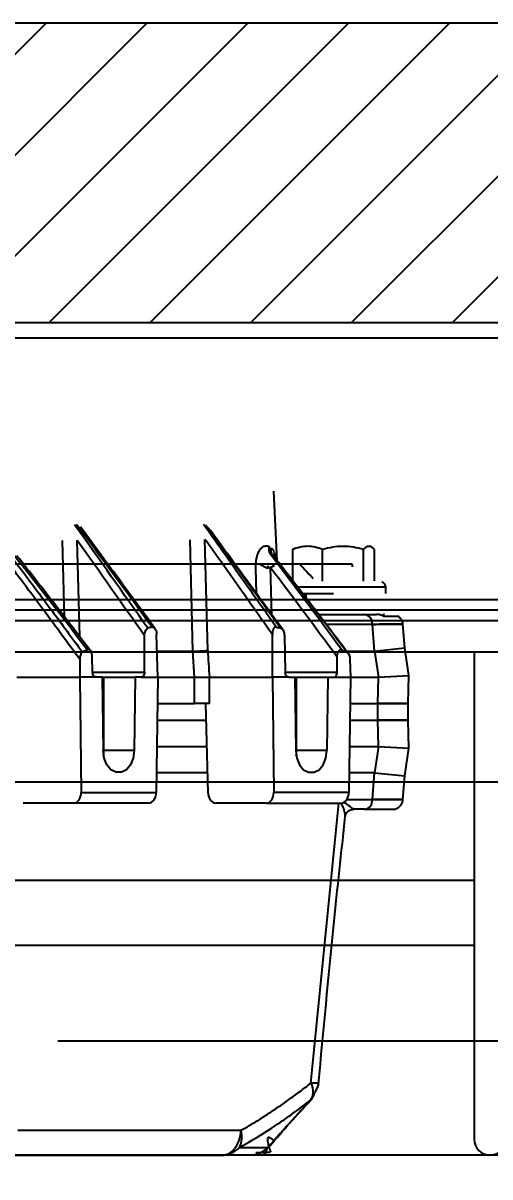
# Model space of a CAD drawing. Header units: millimetres. Extents: x 54215 to 67697, y 23496 to 56611.
# Drawn here: x 55656.4 to 55662.64, y 28492.49 to 28507.91 of the extents above; entities that cross this region are included whole.
import ezdxf
from ezdxf import colors
from ezdxf.entities.mleader import LeaderData, LeaderLine
from ezdxf.math import Vec2, Vec3

# ---------------------------------------------------------------- set-up
doc = ezdxf.new("R2010")
doc.units = ezdxf.units.MM
doc.linetypes.add('DASHED2', pattern=[9.525, 6.35, -3.175])
doc.styles.get("Standard").update_dxf_attribs({"font": 'arial.ttf'})

msp = doc.modelspace()

# ---------------------------------------------------------------- hatches: boundary and pattern name
at = {"true_color": 0x2776bb}
h = msp.add_hatch(dxfattribs=at)
h.set_pattern_fill('ANSI31', color=152, scale=0.3)
h.set_pattern_definition([(45, (51620.5892, 24081.1535), (-0.67351921, 0.67351921), [])])
h.paths.add_polyline_path([(55682.815, 28503.913), (55682.815, 28482.413), (55686.815, 28482.413), (55686.815, 28507.913), (55621.815, 28507.913), (55621.815, 28482.413), (55625.815, 28482.413), (55625.815, 28503.913)])

# ---------------------------------------------------------------- linework, layer by layer
at = {"color": 241, "lineweight": 15, "true_color": 0xf7abae}
msp.add_line((55614.173, 28507.913), (55695.173, 28507.913), dxfattribs=at)
at = {"color": 231, "lineweight": 15, "true_color": 0xff62c6}
msp.add_line((55614.173, 28503.913), (55695.173, 28503.913), dxfattribs=at)
at = {"color": 143, "true_color": 0x7aafdf}
for p, q in [((55659.796, 28500.728), (55659.751, 28501.656)), ((55656.951, 28499.98), (55656.926, 28500.999)), ((55657.156, 28499.713), (55657.124, 28501.004)), ((55658.669, 28499.521), (55658.632, 28501.008)), ((55658.866, 28499.529), (55658.83, 28501.013)), ((55660.001, 28500.877), (55660.04, 28500.899)), ((55660.001, 28500.877), (55660.001, 28500.462)), ((55660.402, 28500.457), (55660.402, 28500.877)), ((55660.948, 28500.457), (55660.948, 28500.877)), ((55661.095, 28500.461), (55661.095, 28500.877)), ((55660.797, 28500.684), (55647.034, 28500.684)), ((55659.658, 28500.627), (55659.555, 28500.684)), ((55659.517, 28500.29), (55659.509, 28500.633)), ((55659.722, 28500.009), (55659.707, 28500.638)), ((55661.248, 28500.373), (55660.065, 28500.373)), ((55661.248, 28500.291), (55661.248, 28500.373)), ((55672.675, 28500.207), (55635.155, 28500.207)), ((55660.133, 28500.291), (55660.18, 28500.291)), ((55660.18, 28500.23), (55660.18, 28500.291)), ((55660.18, 28500.291), (55660.548, 28500.291)), ((55672.675, 28500.067), (55635.155, 28500.067)), ((55672.815, 28499.927), (55635.015, 28499.927)), ((55672.815, 28499.927), (55635.015, 28499.927)), ((55660.348, 28500.011), (55660.966, 28500.011)), ((55658.198, 28499.171), (55658.184, 28499.743)), ((55659.73, 28499.171), (55659.73, 28499.743)), ((55661.065, 28499.878), (55660.449, 28499.878)), ((55661.065, 28499.878), (55661.091, 28499.521)), ((55661.498, 28499.566), (55661.474, 28499.881)), ((55658.023, 28499.239), (55658.023, 28499.728)), ((55659.891, 28499.728), (55659.903, 28499.239)), ((55666.943, 28499.507), (55640.887, 28499.507)), ((55657.329, 28499.239), (55657.324, 28499.444)), ((55658.189, 28499.521), (55658.669, 28499.521)), ((55658.69, 28499.171), (55658.669, 28499.521)), ((55660.597, 28499.239), (55660.597, 28499.444)), ((55660.721, 28499.521), (55661.091, 28499.521)), ((55661.095, 28499.521), (55661.498, 28499.566)), ((55661.095, 28499.521), (55661.147, 28499.171)), ((55661.553, 28499.196), (55661.498, 28499.566)), ((55662.427, 28499.507), (55662.427, 28492.997)), ((55657.156, 28499.412), (55657.156, 28499.171)), ((55660.766, 28499.412), (55660.772, 28499.171)), ((55656.315, 28499.171), (55657.156, 28499.171)), ((55657.379, 28499.171), (55657.156, 28499.171)), ((55657.156, 28499.171), (55657.175, 28497.631)), ((55657.329, 28499.239), (55658.023, 28499.239)), ((55657.457, 28499.171), (55657.379, 28499.171)), ((55657.457, 28499.171), (55657.469, 28498.191)), ((55657.457, 28499.171), (55657.48, 28499.171)), ((55657.48, 28499.171), (55657.897, 28499.171)), ((55657.48, 28498.608), (55657.48, 28499.171)), ((55657.897, 28499.171), (55657.885, 28498.191)), ((55657.975, 28499.171), (55657.897, 28499.171)), ((55657.975, 28499.171), (55658.198, 28499.171)), ((55658.198, 28499.171), (55658.179, 28497.631)), ((55658.198, 28499.171), (55658.69, 28499.171)), ((55658.69, 28498.821), (55658.69, 28499.171)), ((55658.888, 28499.171), (55659.73, 28499.171)), ((55659.73, 28499.171), (55659.749, 28497.631)), ((55659.953, 28499.171), (55659.73, 28499.171)), ((55659.903, 28499.239), (55660.597, 28499.239)), ((55659.953, 28499.171), (55660.031, 28499.171)), ((55660.031, 28499.171), (55660.043, 28498.191)), ((55660.031, 28499.171), (55660.054, 28499.171)), ((55660.054, 28499.171), (55660.471, 28499.171)), ((55660.054, 28498.608), (55660.054, 28499.171)), ((55660.471, 28499.171), (55660.459, 28498.191)), ((55660.471, 28499.171), (55660.549, 28499.171)), ((55660.549, 28499.171), (55660.772, 28499.171)), ((55660.772, 28499.171), (55660.753, 28497.631)), ((55660.772, 28499.171), (55661.142, 28499.171)), ((55661.142, 28499.171), (55661.133, 28498.821)), ((55661.147, 28499.171), (55661.553, 28499.196)), ((55661.543, 28498.821), (55661.553, 28499.196)), ((55658.194, 28498.821), (55658.69, 28498.821)), ((55658.872, 28497.628), (55658.843, 28498.821)), ((55660.768, 28498.821), (55661.133, 28498.821)), ((55661.133, 28498.821), (55661.133, 28498.597)), ((55661.543, 28498.597), (55661.543, 28498.821)), ((55657.464, 28498.621), (55657.48, 28498.608)), ((55657.48, 28498.191), (55657.48, 28498.608)), ((55658.191, 28498.597), (55658.849, 28498.597)), ((55660.054, 28498.608), (55660.038, 28498.621)), ((55660.054, 28498.191), (55660.054, 28498.608)), ((55660.765, 28498.597), (55661.133, 28498.597)), ((55661.133, 28498.597), (55661.142, 28498.247)), ((55661.553, 28498.222), (55661.543, 28498.597)), ((55657.48, 28498.486), (55657.465, 28498.486)), ((55660.039, 28498.486), (55660.054, 28498.486)), ((55657.885, 28498.191), (55657.48, 28498.191)), ((55658.187, 28498.247), (55658.857, 28498.247)), ((55660.459, 28498.191), (55660.054, 28498.191)), ((55660.761, 28498.247), (55661.142, 28498.247)), ((55661.147, 28498.246), (55661.095, 28497.896)), ((55661.147, 28498.246), (55661.553, 28498.222)), ((55661.498, 28497.852), (55661.553, 28498.222)), ((55658.182, 28497.897), (55658.866, 28497.897)), ((55660.756, 28497.897), (55661.091, 28497.897)), ((55661.091, 28497.897), (55661.065, 28497.539)), ((55661.095, 28497.896), (55661.498, 28497.852)), ((55672.395, 28497.771), (55635.435, 28497.771)), ((55661.474, 28497.536), (55661.498, 28497.852)), ((55657.175, 28497.631), (55658.179, 28497.631)), ((55660.753, 28497.631), (55659.749, 28497.631)), ((55657.078, 28497.491), (55656.399, 28497.491)), ((55658.078, 28497.491), (55657.078, 28497.491)), ((55659.651, 28497.491), (55658.973, 28497.491)), ((55659.651, 28497.491), (55660.652, 28497.491)), ((55660.246, 28493.749), (55660.62, 28497.491)), ((55660.728, 28497.539), (55661.065, 28497.539)), ((55660.795, 28497.403), (55660.815, 28497.407)), ((55660.966, 28497.407), (55660.815, 28497.407)), ((55661.042, 28496.455), (55645.403, 28496.455)), ((55662.427, 28496.455), (55661.042, 28496.455)), ((55661.021, 28495.587), (55645.403, 28495.587)), ((55662.427, 28495.587), (55661.021, 28495.587)), ((55656.33, 28493.118), (55659.311, 28493.118)), ((55659.291, 28492.889), (55659.674, 28492.889)), ((55659.655, 28492.855), (55659.636, 28492.855)), ((55659.655, 28492.855), (55659.656, 28492.871)), ((55671.958, 28492.787), (55652.31, 28492.787)), ((55656.083, 28492.787), (55659.064, 28492.787))]:
    msp.add_line(p, q, dxfattribs=at)
at = {"color": 231, "lineweight": 15, "true_color": 0xff62c6}
msp.add_lwpolyline([(55614.173, 28507.913), (55695.173, 28507.913), (55695.173, 28503.913), (55614.173, 28503.913)], close=True, dxfattribs=at)
at = {"color": 152, "true_color": 0x2776bb}
for points in [[(55621.815, 28482.413), (55686.815, 28482.413), (55686.815, 28507.913), (55621.815, 28507.913)], [(55682.815, 28482.413), (55625.815, 28482.413), (55625.815, 28503.913), (55682.815, 28503.913)]]:
    msp.add_lwpolyline(points, close=True, dxfattribs=at)
at = {"color": 143, "true_color": 0x7aafdf}
msp.add_lwpolyline([(55630.415, 28503.707), (55677.415, 28503.707), (55677.415, 28489.707), (55630.415, 28489.707)], close=True, dxfattribs=at)
at = {"color": 143, "true_color": 0x7aafdf, "flags": 128}
for points in [[(55659.749, 28500.654), (55659.746, 28500.671), (55659.742, 28500.684)], [(55659.75, 28500.654), (55659.748, 28500.673), (55659.747, 28500.684)], [(55657.885, 28498.191), (55657.872, 28498.09), (55657.836, 28498.002), (55657.781, 28497.936), (55657.713, 28497.901), (55657.641, 28497.901), (55657.573, 28497.936), (55657.518, 28498.002), (55657.482, 28498.09), (55657.469, 28498.191)], [(55660.043, 28498.191), (55660.055, 28498.09), (55660.092, 28498.002), (55660.147, 28497.936), (55660.215, 28497.901), (55660.287, 28497.901), (55660.355, 28497.936), (55660.41, 28498.002), (55660.446, 28498.09), (55660.459, 28498.191)], [(55660.24, 28493.519), (55660.253, 28493.528), (55660.256, 28493.532)], [(55659.676, 28492.89), (55659.696, 28492.908), (55659.704, 28492.918)]]:
    msp.add_lwpolyline(points, dxfattribs=at)
at = {"color": 254, "linetype": 'DASHED2', "true_color": 0xfeeab9}
msp.add_lwpolyline([(55637.815, 28494.313), (55670.815, 28494.313), (55670.815, 28480.313), (55637.815, 28480.313)], close=True, dxfattribs=at)
at = {"color": 143, "true_color": 0x7aafdf}
for centre, radius, start, end in [((55659.811, 28500.878), 0.124, 162.6264, 206.2514), ((55661.178, 28500.373), 0.07, 0, 78.6901), ((55660.943, 28499.89), 0.123, 354.2118, 79.1705), ((55660.943, 28497.527), 0.123, 280.8295, 5.7882), ((55659.012, 28493.028), 0.312, 333.7295, 16.7605), ((55662.637, 28492.997), 0.21, 180, 0), ((55659.061, 28493.096), 0.309, 270.456, 317.9455), ((55659.43, 28493.129), 0.342, 270.0642, 315.4533), ((55659.585, 28492.857), 0.07, 270, 359)]:
    msp.add_arc(centre, radius, start, end, dxfattribs=at)
for centre, major_axis, ratio, start_param, end_param in [((55660.63, 28501.179), (-0.169, 0.747), 0.095063, 3.896327, 3.966422), ((55658.115, 28526.271), (-2.981, 26.75), 0.036604, 3.137514, 3.141578), ((55660.434, 28510.622), (-0.713, 11.452), 0.086127, 3.13623, 3.141511), ((55657.272, 28498.191), (-0.007, 0.294), 0.706891, 4.45385, 4.694946), ((55659.846, 28498.191), (-0.007, 0.294), 0.706891, 4.45385, 4.694946), ((55660.434, 28486.795), (0.713, 11.452), 0.086127, 0.000081, 0.005362), ((55658.115, 28471.146), (2.981, 26.75), 0.036604, 0.000015, 0.004079), ((55657.076, 28497.631), (-0.003, 0.14), 0.706891, 3.12415, 4.694946), ((55658.08, 28497.631), (0.003, 0.14), 0.706891, 3.159035, 4.729832), ((55658.971, 28497.631), (-0.003, 0.14), 0.706891, 1.570807, 3.12415), ((55659.65, 28497.631), (-0.003, 0.14), 0.706891, 3.12415, 4.694946), ((55660.654, 28497.631), (0.003, 0.14), 0.706891, 3.159035, 4.729832)]:
    msp.add_ellipse(centre, major_axis=major_axis, ratio=ratio, start_param=start_param, end_param=end_param, dxfattribs=at)
for points in [[(55658.066, 28499.827), (55657.741, 28500.289), (55657.415, 28500.75), (55657.088, 28501.21)], [(55657.114, 28501.219), (55657.453, 28500.761), (55657.79, 28500.301), (55658.127, 28499.841)], [(55658.836, 28501.21), (55659.173, 28500.75), (55659.509, 28500.289), (55659.845, 28499.827)], [(55657.124, 28501.004), (55657.424, 28500.58), (55657.724, 28500.154), (55658.023, 28499.728)], [(55656.264, 28500.825), (55656.599, 28500.4), (55656.931, 28499.97), (55657.261, 28499.538)], [(55660.657, 28499.538), (55660.339, 28499.97), (55660.019, 28500.4), (55659.696, 28500.825)], [(55660.201, 28500.921), (55660.133, 28500.921), (55660.066, 28500.904), (55660.001, 28500.877)], [(55660.402, 28500.877), (55660.336, 28500.904), (55660.27, 28500.921), (55660.201, 28500.921)], [(55659.668, 28500.661), (55659.665, 28500.65), (55659.662, 28500.638), (55659.658, 28500.627)], [(55659.706, 28500.638), (55659.693, 28500.634), (55659.676, 28500.631), (55659.658, 28500.627)], [(55659.73, 28500.645), (55659.723, 28500.642), (55659.715, 28500.64), (55659.706, 28500.638)], [(55659.707, 28500.638), (55660.006, 28500.243), (55660.302, 28499.845), (55660.597, 28499.444)], [(55659.749, 28500.654), (55659.746, 28500.651), (55659.74, 28500.648), (55659.73, 28500.645)], [(55659.75, 28500.654), (55659.749, 28500.654), (55659.749, 28500.654), (55659.749, 28500.654)], [(55659.751, 28500.652), (55659.751, 28500.653), (55659.75, 28500.653), (55659.75, 28500.654)], [(55658.127, 28499.841), (55658.107, 28499.837), (55658.086, 28499.832), (55658.066, 28499.827)], [(55659.784, 28499.841), (55659.805, 28499.837), (55659.825, 28499.832), (55659.845, 28499.827)], [(55657.261, 28499.538), (55657.239, 28499.528), (55657.216, 28499.517), (55657.193, 28499.506)], [(55660.657, 28499.538), (55660.68, 28499.528), (55660.703, 28499.517), (55660.726, 28499.506)], [(55659.7, 28493.014), (55659.699, 28493.014), (55659.698, 28493.015), (55659.696, 28493.016)]]:
    msp.add_open_spline(points, degree=3, dxfattribs=at)
for points, knots in [([(55658.161, 28499.824), (55657.997, 28500.048), (55657.666, 28500.502), (55657.333, 28500.953), (55657.166, 28501.181)], [0, 0, 0, 0, 0.495965, 1, 1, 1, 1]), ([(55658.809, 28501.219), (55658.909, 28501.077), (55659.119, 28500.782), (55659.444, 28500.323), (55659.668, 28500.006), (55659.784, 28499.841)], [0, 0, 0, 0, 0.309628, 0.642961, 1, 1, 1, 1]), ([(55659.868, 28499.809), (55659.706, 28500.031), (55659.375, 28500.485), (55659.044, 28500.939), (55658.874, 28501.17)], [0, 0, 0, 0, 0.488521, 1, 1, 1, 1]), ([(55659.73, 28499.743), (55659.573, 28499.966), (55659.273, 28500.39), (55658.973, 28500.812), (55658.83, 28501.013)], [0, 0, 0, 0, 0.524475, 1, 1, 1, 1]), ([(55659.509, 28500.633), (55659.509, 28500.641), (55659.508, 28500.658), (55659.51, 28500.683), (55659.512, 28500.708), (55659.516, 28500.742), (55659.524, 28500.782), (55659.54, 28500.831), (55659.562, 28500.874), (55659.589, 28500.905), (55659.615, 28500.922), (55659.636, 28500.928), (55659.656, 28500.929), (55659.673, 28500.925), (55659.684, 28500.92), (55659.689, 28500.917)], [0, 0, 0, 0, 0.05565, 0.110638, 0.165162, 0.219426, 0.334901, 0.445156, 0.574215, 0.692943, 0.768664, 0.841974, 0.894115, 0.946334, 1, 1, 1, 1]), ([(55659.689, 28500.917), (55659.685, 28500.9), (55659.683, 28500.882), (55659.686, 28500.85), (55659.69, 28500.836), (55659.696, 28500.825)], [0, 0, 0, 0, 0.5, 0.5, 1, 1, 1, 1]), ([(55659.732, 28500.806), (55659.724, 28500.817), (55659.719, 28500.831), (55659.713, 28500.863), (55659.713, 28500.88), (55659.716, 28500.897)], [0, 0, 0, 0, 0.5, 0.5, 1, 1, 1, 1]), ([(55659.716, 28500.897), (55659.723, 28500.891), (55659.737, 28500.878), (55659.755, 28500.84), (55659.766, 28500.8), (55659.769, 28500.77), (55659.77, 28500.763)], [0, 0, 0, 0, 0.217564, 0.453208, 0.877509, 1, 1, 1, 1]), ([(55660.948, 28500.877), (55660.859, 28500.903), (55660.768, 28500.92), (55660.629, 28500.921), (55660.582, 28500.916), (55660.491, 28500.901), (55660.446, 28500.89), (55660.402, 28500.877)], [0, 0, 0, 0, 0.5, 0.5, 0.75, 0.75, 1, 1, 1, 1]), ([(55661.095, 28500.877), (55661.071, 28500.903), (55661.046, 28500.92), (55661.009, 28500.921), (55660.996, 28500.916), (55660.972, 28500.901), (55660.96, 28500.89), (55660.948, 28500.877)], [0, 0, 0, 0, 0.5, 0.5, 0.75, 0.75, 1, 1, 1, 1]), ([(55656.228, 28500.803), (55656.288, 28500.724), (55656.41, 28500.562), (55656.596, 28500.314), (55656.789, 28500.054), (55656.989, 28499.784), (55657.124, 28499.6), (55657.193, 28499.506)], [0, 0, 0, 0, 0.184526, 0.376783, 0.576778, 0.784517, 1, 1, 1, 1]), ([(55657.301, 28499.523), (55657.145, 28499.728), (55656.819, 28500.155), (55656.49, 28500.576), (55656.318, 28500.795)], [0, 0, 0, 0, 0.479846, 1, 1, 1, 1]), ([(55660.726, 28499.506), (55660.638, 28499.623), (55660.465, 28499.851), (55660.211, 28500.185), (55659.968, 28500.501), (55659.809, 28500.706), (55659.732, 28500.806)], [0, 0, 0, 0, 0.26818, 0.524235, 0.768171, 1, 1, 1, 1]), ([(55660.743, 28499.491), (55660.585, 28499.701), (55660.255, 28500.135), (55659.923, 28500.565), (55659.75, 28500.788)], [0, 0, 0, 0, 0.481407, 1, 1, 1, 1]), ([(55660.277, 28500.488), (55660.245, 28500.522), (55660.181, 28500.588), (55660.123, 28500.652), (55660.095, 28500.684)], [0, 0, 0, 0, 0.501815, 1, 1, 1, 1]), ([(55657.156, 28499.412), (55657.077, 28499.52), (55656.922, 28499.731), (55656.695, 28500.039), (55656.477, 28500.332), (55656.335, 28500.522), (55656.266, 28500.615)], [0, 0, 0, 0, 0.267315, 0.523086, 0.767313, 1, 1, 1, 1]), ([(55660.966, 28500.011), (55660.977, 28500.011), (55660.999, 28500.011), (55661.021, 28500.011), (55661.031, 28500.011)], [0, 0, 0, 0, 0.500025, 1, 1, 1, 1]), ([(55661.031, 28500.011), (55661.039, 28500.011), (55661.055, 28500.011), (55661.078, 28500.011), (55661.101, 28500.011), (55661.115, 28500.011), (55661.122, 28500.011)], [0, 0, 0, 0, 0.25014, 0.500039, 0.749919, 1, 1, 1, 1]), ([(55661.217, 28499.985), (55661.203, 28499.994), (55661.188, 28500), (55661.156, 28500.009), (55661.139, 28500.011), (55661.122, 28500.011)], [0, 0, 0, 0, 0.5, 0.5, 1, 1, 1, 1]), ([(55661.227, 28500.011), (55661.224, 28500.011), (55661.222, 28500.01), (55661.22, 28500.009), (55661.218, 28500.009), (55661.216, 28500.007), (55661.215, 28500.006), (55661.213, 28500.005), (55661.212, 28500.004), (55661.212, 28500.002), (55661.211, 28500.001), (55661.211, 28499.999), (55661.21, 28499.998), (55661.21, 28499.996), (55661.21, 28499.995), (55661.211, 28499.994), (55661.211, 28499.992), (55661.212, 28499.991), (55661.212, 28499.99), (55661.213, 28499.989), (55661.214, 28499.988), (55661.215, 28499.987), (55661.216, 28499.986), (55661.217, 28499.986), (55661.217, 28499.985)], [0, 0, 0, 0, 0.0000509059, 0.0000509059, 0.0000509059, 0.0000959823, 0.0000959823, 0.0000959823, 0.0001286769, 0.0001286769, 0.0001286769, 0.0001615992, 0.0001615992, 0.0001615992, 0.0001910605, 0.0001910605, 0.0001910605, 0.0002194908, 0.0002194908, 0.0002194908, 0.0002497717, 0.0002497717, 0.0002497717, 0.0002681743, 0.0002681743, 0.0002681743, 0.0002681743]), ([(55661.415, 28499.985), (55661.415, 28499.985), (55661.432, 28499.985), (55661.378, 28499.985), (55661.271, 28499.985), (55661.217, 28499.985)], [0, 0, 0, 0, 0.0002051, 0.500068, 1, 1, 1, 1]), ([(55661.474, 28499.881), (55661.473, 28499.891), (55661.47, 28499.911), (55661.458, 28499.94), (55661.44, 28499.966), (55661.422, 28499.978), (55661.414, 28499.984)], [0, 0, 0, 0, 0.2532085, 0.4691221, 0.7621439, 1, 1, 1, 1]), ([(55658.023, 28499.728), (55658.023, 28499.739), (55658.024, 28499.749), (55658.027, 28499.769), (55658.03, 28499.779), (55658.037, 28499.797), (55658.041, 28499.806), (55658.052, 28499.82), (55658.059, 28499.825), (55658.066, 28499.827)], [0, 0, 0, 0, 0.25, 0.25, 0.5, 0.5, 0.75, 0.75, 1, 1, 1, 1]), ([(55658.127, 28499.841), (55658.135, 28499.843), (55658.144, 28499.841), (55658.159, 28499.829), (55658.165, 28499.82), (55658.174, 28499.8), (55658.178, 28499.789), (55658.182, 28499.767), (55658.184, 28499.755), (55658.184, 28499.743)], [0, 0, 0, 0, 0.25, 0.25, 0.5, 0.5, 0.75, 0.75, 1, 1, 1, 1]), ([(55659.784, 28499.841), (55659.776, 28499.843), (55659.767, 28499.841), (55659.753, 28499.829), (55659.747, 28499.82), (55659.738, 28499.8), (55659.735, 28499.789), (55659.731, 28499.767), (55659.73, 28499.755), (55659.73, 28499.743)], [0, 0, 0, 0, 0.25, 0.25, 0.5, 0.5, 0.75, 0.75, 1, 1, 1, 1]), ([(55659.845, 28499.827), (55659.853, 28499.825), (55659.859, 28499.82), (55659.871, 28499.806), (55659.875, 28499.798), (55659.886, 28499.77), (55659.89, 28499.749), (55659.891, 28499.728)], [0, 0, 0, 0, 0.25, 0.25, 0.5, 0.5, 1, 1, 1, 1]), ([(55661.474, 28499.881), (55661.474, 28499.881), (55661.438, 28499.881), (55661.298, 28499.88), (55661.194, 28499.879), (55661.065, 28499.878)], [0, 0, 0, 0, 0.5, 0.5, 1, 1, 1, 1]), ([(55661.065, 28499.878), (55661.194, 28499.879), (55661.298, 28499.88), (55661.438, 28499.881), (55661.474, 28499.881), (55661.474, 28499.881)], [0, 0, 0, 0, 0.5, 0.5, 1, 1, 1, 1]), ([(55657.193, 28499.506), (55657.18, 28499.5), (55657.171, 28499.485), (55657.159, 28499.451), (55657.156, 28499.431), (55657.156, 28499.412)], [0, 0, 0, 0, 0.5, 0.5, 1, 1, 1, 1]), ([(55657.324, 28499.444), (55657.323, 28499.457), (55657.322, 28499.469), (55657.317, 28499.492), (55657.313, 28499.504), (55657.302, 28499.523), (55657.295, 28499.532), (55657.279, 28499.541), (55657.27, 28499.542), (55657.261, 28499.538)], [0, 0, 0, 0, 0.25, 0.25, 0.5, 0.5, 0.75, 0.75, 1, 1, 1, 1]), ([(55658.669, 28499.521), (55658.68, 28499.521), (55658.695, 28499.521), (55658.729, 28499.521), (55658.748, 28499.522), (55658.787, 28499.523), (55658.806, 28499.524), (55658.84, 28499.527), (55658.855, 28499.528), (55658.866, 28499.529)], [0, 0, 0, 0, 0.25, 0.25, 0.5, 0.5, 0.75, 0.75, 1, 1, 1, 1]), ([(55658.866, 28499.529), (55658.87, 28499.471), (55658.877, 28499.351), (55658.885, 28499.232), (55658.888, 28499.171)], [0, 0, 0, 0, 0.487567, 1, 1, 1, 1]), ([(55660.597, 28499.444), (55660.597, 28499.457), (55660.598, 28499.469), (55660.603, 28499.492), (55660.607, 28499.504), (55660.617, 28499.523), (55660.624, 28499.532), (55660.64, 28499.541), (55660.649, 28499.542), (55660.657, 28499.538)], [0, 0, 0, 0, 0.25, 0.25, 0.5, 0.5, 0.75, 0.75, 1, 1, 1, 1]), ([(55660.726, 28499.506), (55660.739, 28499.5), (55660.749, 28499.485), (55660.762, 28499.451), (55660.766, 28499.431), (55660.766, 28499.412)], [0, 0, 0, 0, 0.5, 0.5, 1, 1, 1, 1]), ([(55657.379, 28499.171), (55657.366, 28499.171), (55657.353, 28499.178), (55657.335, 28499.203), (55657.329, 28499.221), (55657.329, 28499.239)], [0, 0, 0, 0, 0.5, 0.5, 1, 1, 1, 1]), ([(55658.023, 28499.239), (55658.023, 28499.221), (55658.018, 28499.203), (55658, 28499.178), (55657.988, 28499.171), (55657.975, 28499.171)], [0, 0, 0, 0, 0.5, 0.5, 1, 1, 1, 1]), ([(55658.69, 28499.171), (55658.702, 28499.171), (55658.717, 28499.171), (55658.751, 28499.171), (55658.77, 28499.171), (55658.809, 28499.171), (55658.828, 28499.171), (55658.862, 28499.171), (55658.877, 28499.171), (55658.888, 28499.171)], [0, 0, 0, 0, 0.25, 0.25, 0.5, 0.5, 0.75, 0.75, 1, 1, 1, 1]), ([(55658.888, 28498.821), (55658.888, 28498.879), (55658.888, 28498.966), (55658.888, 28499.069), (55658.888, 28499.12), (55658.888, 28499.141), (55658.888, 28499.156), (55658.888, 28499.163), (55658.888, 28499.171)], [0, 0, 0, 0, 0.5, 0.75, 0.875, 0.9375, 0.9375, 1, 1, 1, 1]), ([(55659.953, 28499.171), (55659.94, 28499.171), (55659.927, 28499.178), (55659.909, 28499.203), (55659.903, 28499.221), (55659.903, 28499.239)], [0, 0, 0, 0, 0.5, 0.5, 1, 1, 1, 1]), ([(55660.549, 28499.171), (55660.562, 28499.171), (55660.574, 28499.178), (55660.592, 28499.203), (55660.597, 28499.221), (55660.597, 28499.239)], [0, 0, 0, 0, 0.5, 0.5, 1, 1, 1, 1]), ([(55658.888, 28498.821), (55658.875, 28498.821), (55658.86, 28498.821), (55658.826, 28498.821), (55658.808, 28498.821), (55658.752, 28498.821), (55658.716, 28498.821), (55658.69, 28498.821)], [0, 0, 0, 0, 0.25, 0.25, 0.5, 0.5, 1, 1, 1, 1]), ([(55661.133, 28498.821), (55661.144, 28498.821), (55661.164, 28498.821), (55661.194, 28498.821), (55661.223, 28498.821), (55661.25, 28498.821), (55661.277, 28498.821), (55661.302, 28498.821), (55661.326, 28498.821), (55661.348, 28498.821), (55661.37, 28498.821), (55661.39, 28498.821), (55661.409, 28498.821), (55661.426, 28498.821), (55661.443, 28498.821), (55661.458, 28498.821), (55661.472, 28498.821), (55661.484, 28498.821), (55661.496, 28498.821), (55661.506, 28498.821), (55661.515, 28498.821), (55661.522, 28498.821), (55661.529, 28498.821), (55661.534, 28498.821), (55661.538, 28498.821), (55661.541, 28498.821), (55661.543, 28498.821), (55661.544, 28498.821), (55661.542, 28498.821), (55661.535, 28498.821), (55661.523, 28498.821), (55661.506, 28498.821), (55661.485, 28498.821), (55661.458, 28498.821), (55661.427, 28498.821), (55661.39, 28498.821), (55661.349, 28498.821), (55661.302, 28498.821), (55661.251, 28498.821), (55661.195, 28498.821), (55661.154, 28498.821), (55661.133, 28498.821)], [0, 0, 0, 0, 0.020246, 0.040412, 0.060496, 0.080498, 0.10042, 0.12026, 0.14002, 0.159698, 0.179294, 0.19881, 0.218245, 0.237598, 0.25687, 0.276061, 0.295171, 0.3142, 0.333148, 0.352014, 0.3708, 0.389504, 0.408128, 0.42667, 0.445131, 0.463511, 0.48181, 0.500029, 0.536542, 0.57338, 0.610541, 0.648027, 0.685838, 0.723972, 0.762431, 0.801214, 0.840322, 0.879755, 0.919512, 0.959593, 1, 1, 1, 1]), ([(55661.133, 28498.597), (55661.263, 28498.597), (55661.366, 28498.597), (55661.507, 28498.597), (55661.543, 28498.597), (55661.543, 28498.597), (55661.507, 28498.597), (55661.366, 28498.597), (55661.263, 28498.597), (55661.133, 28498.597)], [0, 0, 0, 0, 0.25, 0.25, 0.5, 0.5, 0.75, 0.75, 1, 1, 1, 1]), ([(55660.702, 28497.311), (55660.702, 28497.312), (55660.707, 28497.326), (55660.697, 28497.377), (55660.677, 28497.438), (55660.657, 28497.478), (55660.651, 28497.489)], [0, 0, 0, 0, 0.022044, 0.431232, 0.838674, 1, 1, 1, 1]), ([(55660.815, 28497.407), (55660.814, 28497.408), (55660.808, 28497.412), (55660.766, 28497.449), (55660.707, 28497.486), (55660.682, 28497.502)], [0, 0, 0, 0, 0.155324, 0.638168, 1, 1, 1, 1]), ([(55661.065, 28497.539), (55661.075, 28497.539), (55661.096, 28497.539), (55661.126, 28497.539), (55661.154, 28497.539), (55661.182, 28497.538), (55661.208, 28497.538), (55661.233, 28497.538), (55661.257, 28497.538), (55661.279, 28497.538), (55661.301, 28497.537), (55661.321, 28497.537), (55661.34, 28497.537), (55661.357, 28497.537), (55661.374, 28497.537), (55661.389, 28497.537), (55661.403, 28497.537), (55661.415, 28497.537), (55661.427, 28497.537), (55661.437, 28497.536), (55661.446, 28497.536), (55661.454, 28497.536), (55661.46, 28497.536), (55661.465, 28497.536), (55661.469, 28497.536), (55661.472, 28497.536), (55661.474, 28497.536), (55661.474, 28497.536), (55661.474, 28497.536)], [0, 0, 0, 0, 0.040507, 0.08085, 0.121028, 0.161042, 0.200892, 0.240577, 0.280099, 0.319456, 0.35865, 0.39768, 0.436546, 0.475249, 0.513789, 0.552165, 0.590378, 0.628429, 0.666316, 0.704041, 0.741604, 0.779004, 0.816241, 0.853317, 0.89023, 0.926982, 0.963572, 1, 1, 1, 1]), ([(55661.474, 28497.536), (55661.474, 28497.536), (55661.474, 28497.536), (55661.472, 28497.536), (55661.468, 28497.536), (55661.463, 28497.536), (55661.456, 28497.536), (55661.448, 28497.536), (55661.438, 28497.536), (55661.426, 28497.537), (55661.413, 28497.537), (55661.399, 28497.537), (55661.382, 28497.537), (55661.365, 28497.537), (55661.345, 28497.537), (55661.324, 28497.537), (55661.302, 28497.537), (55661.278, 28497.538), (55661.252, 28497.538), (55661.224, 28497.538), (55661.196, 28497.538), (55661.165, 28497.539), (55661.133, 28497.539), (55661.1, 28497.539), (55661.076, 28497.539), (55661.065, 28497.539)], [0, 0, 0, 0, 0.041192, 0.08259, 0.124195, 0.166007, 0.208026, 0.250252, 0.292686, 0.335328, 0.378177, 0.421235, 0.4645, 0.507975, 0.551658, 0.595549, 0.63965, 0.68396, 0.728479, 0.773208, 0.818146, 0.863295, 0.908653, 0.954221, 1, 1, 1, 1]), ([(55661.335, 28497.407), (55661.345, 28497.407), (55661.365, 28497.409), (55661.394, 28497.419), (55661.426, 28497.438), (55661.452, 28497.467), (55661.469, 28497.501), (55661.473, 28497.524), (55661.474, 28497.536)], [0, 0, 0, 0, 0.149649, 0.277257, 0.450436, 0.671329, 0.825678, 1, 1, 1, 1]), ([(55660.347, 28493.735), (55660.413, 28494.446), (55660.524, 28495.639), (55660.652, 28496.83), (55660.704, 28497.311)], [0, 0, 0, 0, 0.59595, 1, 1, 1, 1]), ([(55660.703, 28497.312), (55660.705, 28497.321), (55660.709, 28497.342), (55660.73, 28497.373), (55660.766, 28497.401), (55660.797, 28497.405), (55660.814, 28497.408)], [0, 0, 0, 0, 0.1919047, 0.4230244, 0.6946664, 1, 1, 1, 1]), ([(55660.966, 28497.407), (55660.976, 28497.407), (55660.995, 28497.407), (55661.022, 28497.407), (55661.049, 28497.407), (55661.075, 28497.407), (55661.099, 28497.407), (55661.138, 28497.407), (55661.188, 28497.407), (55661.241, 28497.407), (55661.282, 28497.407), (55661.309, 28497.407), (55661.325, 28497.407), (55661.333, 28497.407), (55661.334, 28497.407), (55661.335, 28497.407)], [0, 0, 0, 0, 0.041748, 0.0834, 0.124999, 0.16659, 0.208217, 0.249926, 0.374874, 0.499873, 0.624864, 0.749915, 0.833305, 0.916547, 1, 1, 1, 1]), ([(55659.311, 28493.118), (55659.333, 28493.131), (55659.379, 28493.156), (55659.448, 28493.196), (55659.517, 28493.238), (55659.587, 28493.281), (55659.657, 28493.326), (55659.729, 28493.373), (55659.801, 28493.421), (55659.873, 28493.471), (55659.947, 28493.523), (55660.02, 28493.577), (55660.095, 28493.633), (55660.17, 28493.69), (55660.221, 28493.729), (55660.246, 28493.749)], [0, 0, 0, 0, 0.070633, 0.142277, 0.214944, 0.288644, 0.363388, 0.439185, 0.516045, 0.593976, 0.672988, 0.753088, 0.834285, 0.916587, 1, 1, 1, 1]), ([(55660.246, 28493.749), (55660.262, 28493.705), (55660.271, 28493.66), (55660.269, 28493.58), (55660.258, 28493.546), (55660.241, 28493.52)], [0, 0, 0, 0, 0.5, 0.5, 1, 1, 1, 1]), ([(55660.246, 28493.749), (55660.265, 28493.751), (55660.305, 28493.756), (55660.337, 28493.744), (55660.35, 28493.736), (55660.347, 28493.736), (55660.346, 28493.736)], [0, 0, 0, 0, 0.320906, 0.642302, 0.970142, 1, 1, 1, 1]), ([(55660.256, 28493.532), (55660.259, 28493.538), (55660.265, 28493.548), (55660.276, 28493.574), (55660.288, 28493.601), (55660.302, 28493.631), (55660.317, 28493.66), (55660.331, 28493.687), (55660.343, 28493.712), (55660.346, 28493.727), (55660.347, 28493.735)], [0, 0, 0, 0, 0.137084, 0.258183, 0.365056, 0.464445, 0.567575, 0.686673, 0.829312, 1, 1, 1, 1]), ([(55659.292, 28492.89), (55659.455, 28492.978), (55659.616, 28493.076), (55659.932, 28493.288), (55660.088, 28493.401), (55660.241, 28493.52)], [0, 0, 0, 0, 0.5, 0.5, 1, 1, 1, 1]), ([(55659.676, 28492.89), (55659.684, 28492.9), (55659.701, 28492.921), (55659.728, 28492.952), (55659.756, 28492.984), (55659.785, 28493.017), (55659.814, 28493.051), (55659.844, 28493.086), (55659.876, 28493.121), (55659.908, 28493.158), (55659.953, 28493.208), (55660.011, 28493.272), (55660.084, 28493.352), (55660.161, 28493.435), (55660.214, 28493.491), (55660.24, 28493.519)], [0, 0, 0, 0, 0.053303, 0.107149, 0.161582, 0.21664, 0.272364, 0.328793, 0.385963, 0.443912, 0.502675, 0.623236, 0.746124, 0.871618, 1, 1, 1, 1]), ([(55659.701, 28492.915), (55659.786, 28493.013), (55659.955, 28493.209), (55660.158, 28493.427), (55660.26, 28493.536)], [0, 0, 0, 0, 0.501811, 1, 1, 1, 1]), ([(55660.241, 28493.52), (55660.241, 28493.521), (55660.241, 28493.521), (55660.241, 28493.52), (55660.241, 28493.52), (55660.24, 28493.519)], [0, 0, 0, 0, 0.5, 0.5, 1, 1, 1, 1]), ([(55659.064, 28492.787), (55659.069, 28492.787), (55659.08, 28492.787), (55659.096, 28492.789), (55659.112, 28492.793), (55659.127, 28492.798), (55659.143, 28492.805), (55659.158, 28492.813), (55659.173, 28492.823), (55659.187, 28492.834), (55659.201, 28492.846), (55659.214, 28492.86), (55659.227, 28492.874), (55659.239, 28492.89), (55659.25, 28492.907), (55659.26, 28492.925), (55659.27, 28492.944), (55659.278, 28492.964), (55659.286, 28492.984), (55659.293, 28493.006), (55659.298, 28493.027), (55659.303, 28493.05), (55659.307, 28493.072), (55659.309, 28493.095), (55659.31, 28493.111), (55659.311, 28493.118)], [0, 0, 0, 0, 0.043334, 0.08668, 0.13004, 0.173412, 0.216798, 0.260196, 0.303608, 0.347032, 0.39047, 0.433921, 0.477386, 0.520863, 0.564354, 0.607858, 0.651376, 0.694907, 0.738451, 0.782009, 0.82558, 0.869165, 0.912763, 0.956375, 1, 1, 1, 1]), ([(55659.696, 28493.016), (55659.696, 28493.016), (55659.694, 28493.017), (55659.69, 28493.02), (55659.686, 28493.022), (55659.681, 28493.023), (55659.676, 28493.022), (55659.67, 28493.018), (55659.666, 28493.006), (55659.665, 28492.985), (55659.669, 28492.958), (55659.675, 28492.927), (55659.683, 28492.898), (55659.69, 28492.875), (55659.695, 28492.861), (55659.698, 28492.853), (55659.701, 28492.845), (55659.704, 28492.837), (55659.706, 28492.831), (55659.707, 28492.828)], [0, 0, 0, 0, 0.012601, 0.025404, 0.049645, 0.073181, 0.096478, 0.141684, 0.198784, 0.302688, 0.446663, 0.559814, 0.719309, 0.819984, 0.859177, 0.894478, 0.929778, 0.965338, 1, 1, 1, 1]), ([(55659.732, 28492.996), (55659.727, 28492.999), (55659.717, 28493.004), (55659.706, 28493.01), (55659.7, 28493.014)], [0, 0, 0, 0, 0.495047, 1, 1, 1, 1]), ([(55659.749, 28492.978), (55659.746, 28492.983), (55659.741, 28492.99), (55659.735, 28492.995), (55659.732, 28492.996)], [0, 0, 0, 0, 0.639131, 1, 1, 1, 1]), ([(55659.292, 28492.89), (55659.292, 28492.89), (55659.291, 28492.89), (55659.291, 28492.889), (55659.29, 28492.889), (55659.29, 28492.889), (55659.291, 28492.889), (55659.291, 28492.889)], [0, 0, 0, 0, 0.2875011, 0.4654748, 0.5708528, 0.7333297, 1, 1, 1, 1]), ([(55659.509, 28492.823), (55659.52, 28492.823), (55659.535, 28492.823), (55659.569, 28492.823), (55659.588, 28492.823), (55659.627, 28492.824), (55659.646, 28492.825), (55659.68, 28492.827), (55659.695, 28492.827), (55659.707, 28492.828)], [0, 0, 0, 0, 0.25, 0.25, 0.5, 0.5, 0.75, 0.75, 1, 1, 1, 1]), ([(55659.676, 28492.89), (55659.675, 28492.89), (55659.675, 28492.889), (55659.674, 28492.889), (55659.674, 28492.889), (55659.674, 28492.889)], [0, 0, 0, 0, 0.5, 0.5, 1, 1, 1, 1]), ([(55659.431, 28492.787), (55659.426, 28492.787), (55659.417, 28492.787), (55659.402, 28492.787), (55659.386, 28492.787), (55659.368, 28492.787), (55659.349, 28492.787), (55659.329, 28492.787), (55659.308, 28492.787), (55659.278, 28492.787), (55659.238, 28492.787), (55659.185, 28492.787), (55659.127, 28492.787), (55659.085, 28492.787), (55659.064, 28492.787)], [0, 0, 0, 0, 0.062572, 0.1251, 0.187599, 0.250081, 0.312562, 0.375055, 0.437575, 0.500134, 0.625124, 0.750024, 0.874945, 1, 1, 1, 1]), ([(55659.585, 28492.787), (55659.58, 28492.787), (55659.571, 28492.787), (55659.522, 28492.787), (55659.474, 28492.787), (55659.462, 28492.787)], [0, 0, 0, 0, 0.427195, 0.869556, 1, 1, 1, 1])]:
    msp.add_open_spline(points, degree=3, knots=knots, dxfattribs=at)

# ---------------------------------------------------------------- leaders
at = {"color": 122}
ml = msp.add_multileader_mtext('Standard', dxfattribs=at)
ml.set_content('{\\fCambria|b0|i0|c162|p18;ÖN ISICAM}', color=122)
ml.set_leader_properties()
ml.build(insert=Vec2(0, 0))
ctx = ml.context
ctx.base_point, ctx.plane_origin = Vec3(55461.278, 28491.451), Vec3(55573.21, 28568.905)
notes = []
notes.append((ctx, [(0, (1, 1, 0), (55590.428, 28491.451), (-1, 0), 12.625, [(0, [(55610.96, 28476.864)], 0, [])])]))
ctx.mtext.insert, ctx.mtext.width, ctx.mtext.flow_direction = Vec3(55548.62, 28493.475), 112.52525, 5
for ctx, leaders in notes:
    for number, flags, end, landing, length, lines in leaders:
        leader = LeaderData()
        leader.index, (leader.has_last_leader_line, leader.has_dogleg_vector, leader.attachment_direction) = number, flags
        leader.last_leader_point, leader.dogleg_vector, leader.dogleg_length = Vec3(end), Vec3(landing), length
        for number, points, colour, breaks in lines:
            line = LeaderLine()
            line.index, line.vertices, line.color, line.breaks = number, Vec3.list(points), colors.encode_raw_color(colour), breaks
            leader.lines.append(line)
        ctx.leaders.append(leader)

doc.saveas('drawing.dxf')
